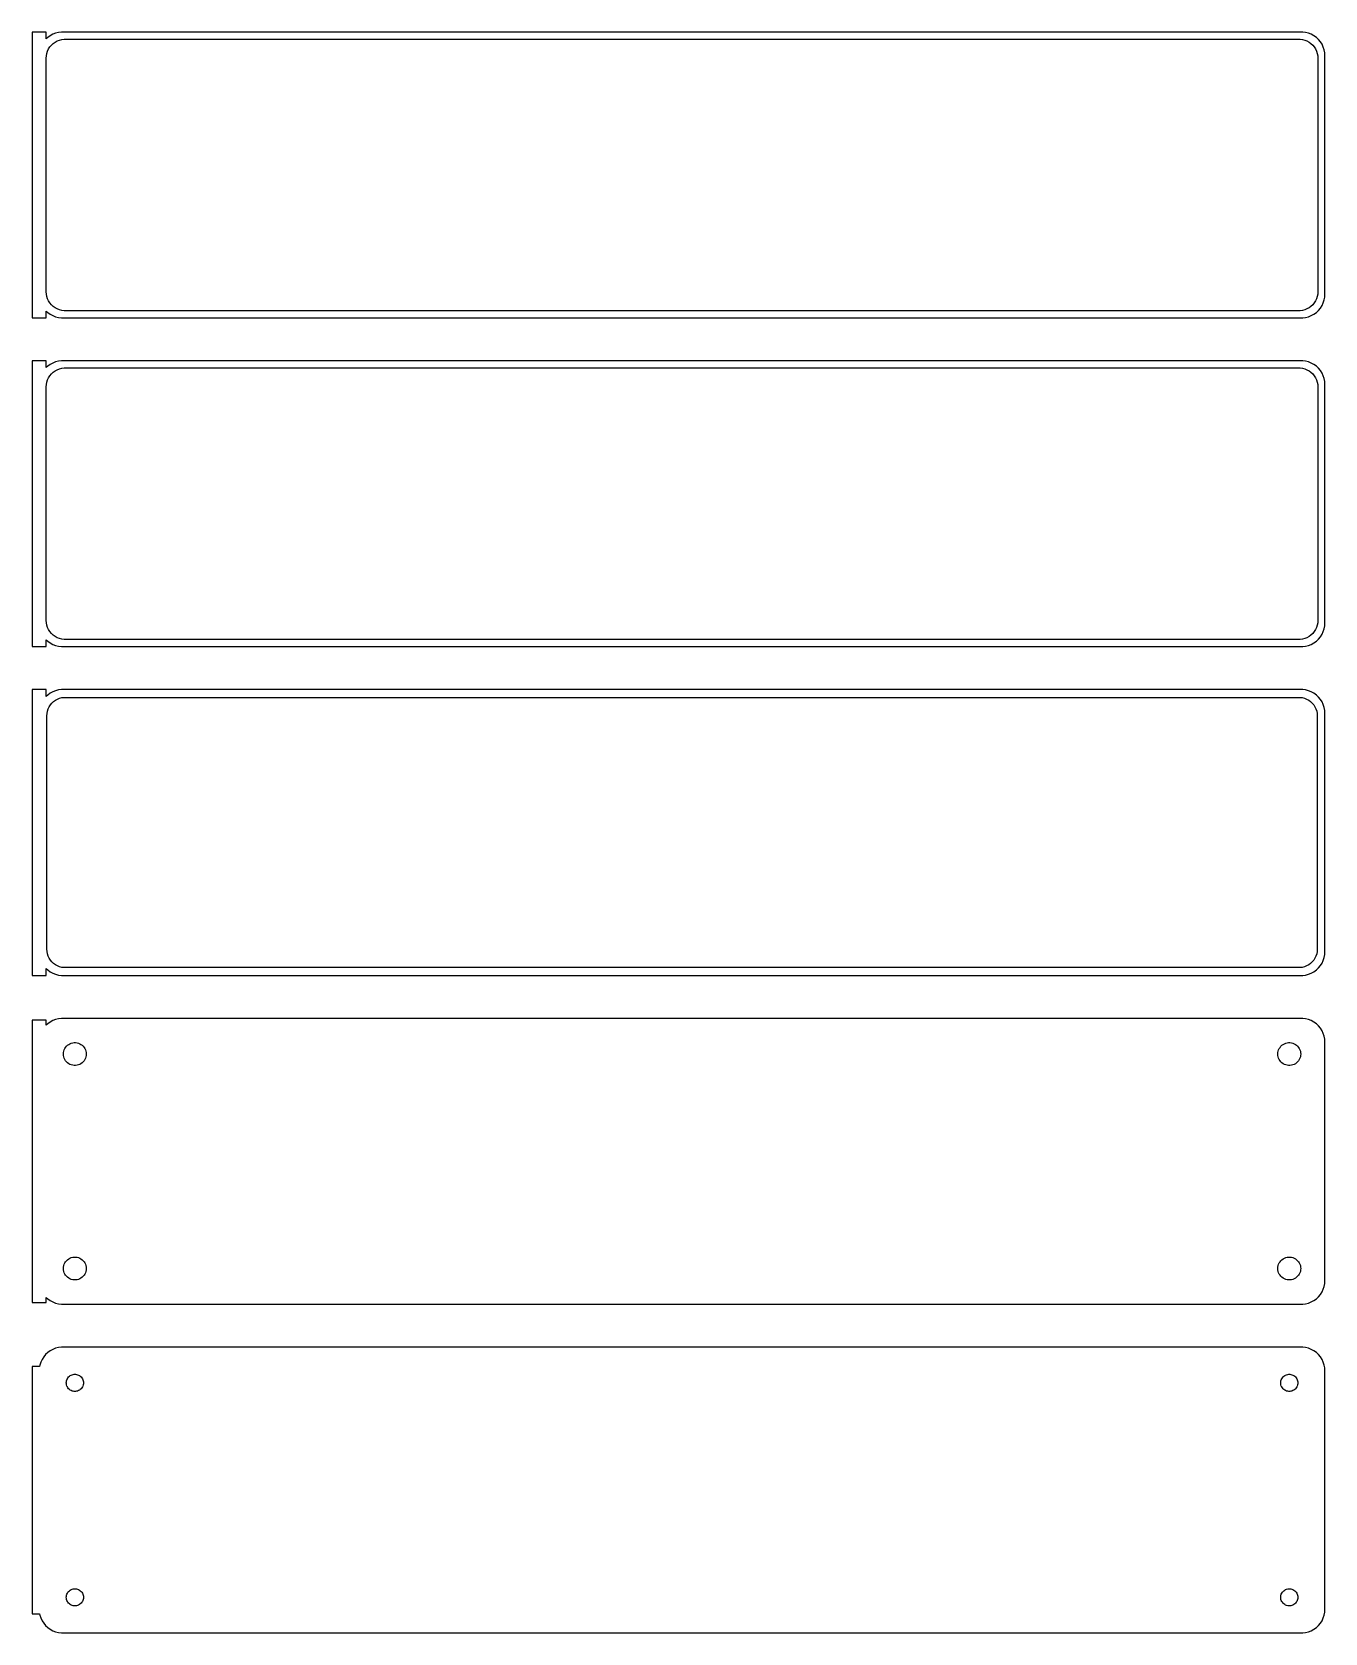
# Model space of a CAD drawing. Header units: metres. Extents: x -136 to 135, y 246 to 582.
import ezdxf

# ---------------------------------------------------------------- set-up
doc = ezdxf.new("R2010")
doc.units = ezdxf.units.M

msp = doc.modelspace()

# ---------------------------------------------------------------- linework, layer by layer
for p, q in [((-133.5, 581.99), (-136.5, 581.99)), ((-136.5, 581.99), (-136.5, 522.01)), ((-133.5, 580.559), (-133.5, 581.99)), ((-132.129, 581.524), (-132.679, 581.222)), ((-131.545, 581.755), (-132.129, 581.524)), ((-130.937, 581.911), (-131.545, 581.755)), ((-130.314, 581.99), (-130.937, 581.911)), ((130.314, 581.99), (-130.314, 581.99)), ((130.937, 581.911), (130.314, 581.99)), ((131.545, 581.755), (130.937, 581.911)), ((132.129, 581.524), (131.545, 581.755)), ((132.679, 581.222), (132.129, 581.524)), ((-133.187, 580.853), (-133.5, 580.559)), ((-133.374, 577.495), (-133.219, 577.972)), ((-133.219, 577.972), (-133.005, 578.427)), ((-132.679, 581.222), (-133.187, 580.853)), ((-133.005, 578.427), (-132.736, 578.851)), ((-132.736, 578.851), (-132.416, 579.238)), ((-132.416, 579.238), (-132.05, 579.582)), ((-132.05, 579.582), (-131.643, 579.877)), ((-131.643, 579.877), (-131.203, 580.119)), ((-131.203, 580.119), (-130.736, 580.304)), ((-130.736, 580.304), (-130.25, 580.429)), ((-130.25, 580.429), (-129.751, 580.492)), ((-129.751, 580.492), (129.751, 580.492)), ((129.751, 580.492), (130.25, 580.429)), ((130.25, 580.429), (130.736, 580.304)), ((130.736, 580.304), (131.203, 580.119)), ((131.203, 580.119), (131.643, 579.877)), ((131.643, 579.877), (132.05, 579.582)), ((132.05, 579.582), (132.416, 579.238)), ((132.416, 579.238), (132.736, 578.851)), ((133.187, 580.853), (132.679, 581.222)), ((132.736, 578.851), (133.005, 578.427)), ((133.005, 578.427), (133.219, 577.972)), ((133.645, 580.423), (133.187, 580.853)), ((133.219, 577.972), (133.374, 577.495)), ((134.045, 579.939), (133.645, 580.423)), ((134.382, 579.409), (134.045, 579.939)), ((134.649, 578.841), (134.382, 579.409)), ((134.843, 578.243), (134.649, 578.841)), ((134.961, 577.627), (134.843, 578.243)), ((-133.5, 576.5), (-133.468, 577.001)), ((-133.5, 527.5), (-133.5, 576.5)), ((-133.468, 577.001), (-133.374, 577.495)), ((133.374, 577.495), (133.468, 577.001)), ((133.468, 577.001), (133.5, 576.5)), ((133.5, 576.5), (133.5, 527.5)), ((135, 577), (134.961, 577.627)), ((135, 527), (135, 577)), ((-133.468, 526.999), (-133.5, 527.5)), ((133.5, 527.5), (133.468, 526.999)), ((-133.374, 526.505), (-133.468, 526.999)), ((-133.219, 526.028), (-133.374, 526.505)), ((-133.005, 525.573), (-133.219, 526.028)), ((-132.736, 525.149), (-133.005, 525.573)), ((-132.416, 524.762), (-132.736, 525.149)), ((-132.05, 524.418), (-132.416, 524.762)), ((-131.643, 524.123), (-132.05, 524.418)), ((132.05, 524.418), (131.643, 524.123)), ((132.416, 524.762), (132.05, 524.418)), ((132.736, 525.149), (132.416, 524.762)), ((133.005, 525.573), (132.736, 525.149)), ((133.219, 526.028), (133.005, 525.573)), ((133.374, 526.505), (133.219, 526.028)), ((133.468, 526.999), (133.374, 526.505)), ((134.045, 524.061), (134.382, 524.591)), ((134.382, 524.591), (134.649, 525.159)), ((134.649, 525.159), (134.843, 525.757)), ((134.843, 525.757), (134.961, 526.373)), ((134.961, 526.373), (135, 527)), ((-136.5, 522.01), (-133.5, 522.01)), ((-133.5, 523.441), (-133.187, 523.147)), ((-133.5, 522.01), (-133.5, 523.441)), ((-133.187, 523.147), (-132.679, 522.778)), ((-132.679, 522.778), (-132.129, 522.476)), ((-132.129, 522.476), (-131.545, 522.245)), ((-131.203, 523.881), (-131.643, 524.123)), ((-131.545, 522.245), (-130.937, 522.089)), ((-130.736, 523.696), (-131.203, 523.881)), ((-130.937, 522.089), (-130.314, 522.01)), ((-130.25, 523.571), (-130.736, 523.696)), ((-130.314, 522.01), (130.314, 522.01)), ((-129.751, 523.508), (-130.25, 523.571)), ((129.751, 523.508), (-129.751, 523.508)), ((130.25, 523.571), (129.751, 523.508)), ((130.736, 523.696), (130.25, 523.571)), ((130.314, 522.01), (130.937, 522.089)), ((131.203, 523.881), (130.736, 523.696)), ((130.937, 522.089), (131.545, 522.245)), ((131.643, 524.123), (131.203, 523.881)), ((131.545, 522.245), (132.129, 522.476)), ((132.129, 522.476), (132.679, 522.778)), ((132.679, 522.778), (133.187, 523.147)), ((133.187, 523.147), (133.645, 523.577)), ((133.645, 523.577), (134.045, 524.061)), ((-133.5, 512.99), (-136.5, 512.99)), ((-136.5, 512.99), (-136.5, 453.01)), ((-133.5, 511.559), (-133.5, 512.99)), ((-133.187, 511.853), (-133.5, 511.559)), ((-132.679, 512.222), (-133.187, 511.853)), ((-132.129, 512.524), (-132.679, 512.222)), ((-131.545, 512.755), (-132.129, 512.524)), ((-132.05, 510.582), (-131.643, 510.877)), ((-131.643, 510.877), (-131.203, 511.119)), ((-130.937, 512.911), (-131.545, 512.755)), ((-131.203, 511.119), (-130.736, 511.304)), ((-130.314, 512.99), (-130.937, 512.911)), ((-130.736, 511.304), (-130.25, 511.429)), ((130.314, 512.99), (-130.314, 512.99)), ((-130.25, 511.429), (-129.751, 511.492)), ((-129.751, 511.492), (129.751, 511.492)), ((129.751, 511.492), (130.25, 511.429)), ((130.25, 511.429), (130.736, 511.304)), ((130.937, 512.911), (130.314, 512.99)), ((130.736, 511.304), (131.203, 511.119)), ((131.545, 512.755), (130.937, 512.911)), ((131.203, 511.119), (131.643, 510.877)), ((132.129, 512.524), (131.545, 512.755)), ((131.643, 510.877), (132.05, 510.582)), ((132.679, 512.222), (132.129, 512.524)), ((133.187, 511.853), (132.679, 512.222)), ((133.645, 511.423), (133.187, 511.853)), ((134.045, 510.939), (133.645, 511.423)), ((134.382, 510.409), (134.045, 510.939)), ((-133.5, 507.5), (-133.468, 508.001)), ((-133.5, 458.5), (-133.5, 507.5)), ((-133.468, 508.001), (-133.374, 508.495)), ((-133.374, 508.495), (-133.219, 508.972)), ((-133.219, 508.972), (-133.005, 509.427)), ((-133.005, 509.427), (-132.736, 509.851)), ((-132.736, 509.851), (-132.416, 510.238)), ((-132.416, 510.238), (-132.05, 510.582)), ((132.05, 510.582), (132.416, 510.238)), ((132.416, 510.238), (132.736, 509.851)), ((132.736, 509.851), (133.005, 509.427)), ((133.005, 509.427), (133.219, 508.972)), ((133.219, 508.972), (133.374, 508.495)), ((133.374, 508.495), (133.468, 508.001)), ((133.468, 508.001), (133.5, 507.5)), ((133.5, 507.5), (133.5, 458.5)), ((134.649, 509.841), (134.382, 510.409)), ((134.843, 509.243), (134.649, 509.841)), ((134.961, 508.627), (134.843, 509.243)), ((135, 508), (134.961, 508.627)), ((135, 458), (135, 508)), ((-133.468, 457.999), (-133.5, 458.5)), ((-133.374, 457.505), (-133.468, 457.999)), ((-133.219, 457.028), (-133.374, 457.505)), ((-133.005, 456.573), (-133.219, 457.028)), ((133.219, 457.028), (133.005, 456.573)), ((133.374, 457.505), (133.219, 457.028)), ((133.468, 457.999), (133.374, 457.505)), ((133.5, 458.5), (133.468, 457.999)), ((134.843, 456.757), (134.961, 457.373)), ((134.961, 457.373), (135, 458)), ((-133.5, 454.441), (-133.187, 454.147)), ((-133.5, 453.01), (-133.5, 454.441)), ((-133.187, 454.147), (-132.679, 453.778)), ((-132.736, 456.149), (-133.005, 456.573)), ((-132.416, 455.762), (-132.736, 456.149)), ((-132.679, 453.778), (-132.129, 453.476)), ((-132.05, 455.418), (-132.416, 455.762)), ((-131.643, 455.123), (-132.05, 455.418)), ((-131.203, 454.881), (-131.643, 455.123)), ((-130.736, 454.696), (-131.203, 454.881)), ((-130.25, 454.571), (-130.736, 454.696)), ((-129.751, 454.508), (-130.25, 454.571)), ((129.751, 454.508), (-129.751, 454.508)), ((130.25, 454.571), (129.751, 454.508)), ((130.736, 454.696), (130.25, 454.571)), ((131.203, 454.881), (130.736, 454.696)), ((131.643, 455.123), (131.203, 454.881)), ((132.05, 455.418), (131.643, 455.123)), ((132.416, 455.762), (132.05, 455.418)), ((132.129, 453.476), (132.679, 453.778)), ((132.736, 456.149), (132.416, 455.762)), ((132.679, 453.778), (133.187, 454.147)), ((133.005, 456.573), (132.736, 456.149)), ((133.187, 454.147), (133.645, 454.577)), ((133.645, 454.577), (134.045, 455.061)), ((134.045, 455.061), (134.382, 455.591)), ((134.382, 455.591), (134.649, 456.159)), ((134.649, 456.159), (134.843, 456.757)), ((-136.5, 453.01), (-133.5, 453.01)), ((-132.129, 453.476), (-131.545, 453.245)), ((-131.545, 453.245), (-130.937, 453.089)), ((-130.937, 453.089), (-130.314, 453.01)), ((-130.314, 453.01), (130.314, 453.01)), ((130.314, 453.01), (130.937, 453.089)), ((130.937, 453.089), (131.545, 453.245)), ((131.545, 453.245), (132.129, 453.476)), ((-133.5, 443.99), (-136.5, 443.99)), ((-136.5, 443.99), (-136.5, 384.01)), ((-133.5, 442.559), (-133.5, 443.99)), ((-132.129, 443.524), (-132.679, 443.222)), ((-131.545, 443.755), (-132.129, 443.524)), ((-130.937, 443.911), (-131.545, 443.755)), ((-130.314, 443.99), (-130.937, 443.911)), ((130.314, 443.99), (-130.314, 443.99)), ((130.937, 443.911), (130.314, 443.99)), ((131.545, 443.755), (130.937, 443.911)), ((132.129, 443.524), (131.545, 443.755)), ((132.679, 443.222), (132.129, 443.524)), ((-133.187, 442.853), (-133.5, 442.559)), ((-132.679, 443.222), (-133.187, 442.853)), ((-133.101, 439.926), (-132.894, 440.366)), ((-132.894, 440.366), (-132.633, 440.776)), ((-132.633, 440.776), (-132.323, 441.151)), ((-132.323, 441.151), (-131.969, 441.484)), ((-131.969, 441.484), (-131.575, 441.77)), ((-131.575, 441.77), (-131.149, 442.004)), ((-131.149, 442.004), (-130.697, 442.183)), ((-130.697, 442.183), (-130.226, 442.304)), ((-130.226, 442.304), (-129.743, 442.365)), ((-129.743, 442.365), (129.743, 442.365)), ((129.743, 442.365), (130.226, 442.304)), ((130.226, 442.304), (130.697, 442.183)), ((130.697, 442.183), (131.149, 442.004)), ((131.149, 442.004), (131.575, 441.77)), ((131.575, 441.77), (131.969, 441.484)), ((131.969, 441.484), (132.323, 441.151)), ((132.323, 441.151), (132.633, 440.776)), ((132.633, 440.776), (132.894, 440.366)), ((133.187, 442.853), (132.679, 443.222)), ((132.894, 440.366), (133.101, 439.926)), ((133.645, 442.423), (133.187, 442.853)), ((134.045, 441.939), (133.645, 442.423)), ((134.382, 441.409), (134.045, 441.939)), ((134.649, 440.841), (134.382, 441.409)), ((134.843, 440.243), (134.649, 440.841)), ((134.961, 439.627), (134.843, 440.243)), ((-133.373, 438.5), (-133.342, 438.985)), ((-133.373, 389.5), (-133.373, 438.5)), ((-133.342, 438.985), (-133.251, 439.463)), ((-133.251, 439.463), (-133.101, 439.926)), ((133.101, 439.926), (133.251, 439.463)), ((133.251, 439.463), (133.342, 438.985)), ((133.342, 438.985), (133.373, 438.5)), ((133.373, 438.5), (133.373, 389.5)), ((135, 439), (134.961, 439.627)), ((135, 389), (135, 439)), ((-133.342, 389.015), (-133.373, 389.5)), ((-133.251, 388.537), (-133.342, 389.015)), ((-133.101, 388.074), (-133.251, 388.537)), ((-132.894, 387.634), (-133.101, 388.074)), ((-132.633, 387.224), (-132.894, 387.634)), ((-132.323, 386.849), (-132.633, 387.224)), ((-131.969, 386.516), (-132.323, 386.849)), ((-131.575, 386.23), (-131.969, 386.516)), ((131.969, 386.516), (131.575, 386.23)), ((132.323, 386.849), (131.969, 386.516)), ((132.633, 387.224), (132.323, 386.849)), ((132.894, 387.634), (132.633, 387.224)), ((133.101, 388.074), (132.894, 387.634)), ((133.251, 388.537), (133.101, 388.074)), ((133.342, 389.015), (133.251, 388.537)), ((133.373, 389.5), (133.342, 389.015)), ((134.045, 386.061), (134.382, 386.591)), ((134.382, 386.591), (134.649, 387.159)), ((134.649, 387.159), (134.843, 387.757)), ((134.843, 387.757), (134.961, 388.373)), ((134.961, 388.373), (135, 389)), ((-136.5, 384.01), (-133.5, 384.01)), ((-133.5, 385.441), (-133.187, 385.147)), ((-133.5, 384.01), (-133.5, 385.441)), ((-133.187, 385.147), (-132.679, 384.778)), ((-132.679, 384.778), (-132.129, 384.476)), ((-132.129, 384.476), (-131.545, 384.245)), ((-131.149, 385.996), (-131.575, 386.23)), ((-131.545, 384.245), (-130.937, 384.089)), ((-130.697, 385.817), (-131.149, 385.996)), ((-130.937, 384.089), (-130.314, 384.01)), ((-130.226, 385.696), (-130.697, 385.817)), ((-130.314, 384.01), (130.314, 384.01)), ((-129.743, 385.635), (-130.226, 385.696)), ((129.743, 385.635), (-129.743, 385.635)), ((130.226, 385.696), (129.743, 385.635)), ((130.697, 385.817), (130.226, 385.696)), ((130.314, 384.01), (130.937, 384.089)), ((131.149, 385.996), (130.697, 385.817)), ((130.937, 384.089), (131.545, 384.245)), ((131.575, 386.23), (131.149, 385.996)), ((131.545, 384.245), (132.129, 384.476)), ((132.129, 384.476), (132.679, 384.778)), ((132.679, 384.778), (133.187, 385.147)), ((133.187, 385.147), (133.645, 385.577)), ((133.645, 385.577), (134.045, 386.061)), ((-133.5, 374.615), (-136.5, 374.615)), ((-136.5, 374.615), (-136.5, 315.385)), ((-133.5, 373.559), (-133.5, 374.615)), ((-133.187, 373.853), (-133.5, 373.559)), ((-132.679, 374.222), (-133.187, 373.853)), ((-132.129, 374.524), (-132.679, 374.222)), ((-131.545, 374.755), (-132.129, 374.524)), ((-130.937, 374.911), (-131.545, 374.755)), ((-130.314, 374.99), (-130.937, 374.911)), ((130.314, 374.99), (-130.314, 374.99)), ((130.937, 374.911), (130.314, 374.99)), ((131.545, 374.755), (130.937, 374.911)), ((132.129, 374.524), (131.545, 374.755)), ((132.679, 374.222), (132.129, 374.524)), ((133.187, 373.853), (132.679, 374.222)), ((133.645, 373.423), (133.187, 373.853)), ((134.045, 372.939), (133.645, 373.423)), ((134.382, 372.409), (134.045, 372.939)), ((-128.786, 369.526), (-128.522, 369.672)), ((-128.522, 369.672), (-128.242, 369.783)), ((-128.242, 369.783), (-127.95, 369.857)), ((-127.95, 369.857), (-127.651, 369.895)), ((-127.651, 369.895), (-127.349, 369.895)), ((-127.349, 369.895), (-127.05, 369.857)), ((-127.05, 369.857), (-126.758, 369.783)), ((-126.758, 369.783), (-126.478, 369.672)), ((-126.478, 369.672), (-126.214, 369.526)), ((126.214, 369.526), (126.478, 369.672)), ((126.478, 369.672), (126.758, 369.783)), ((126.758, 369.783), (127.05, 369.857)), ((127.05, 369.857), (127.349, 369.895)), ((127.349, 369.895), (127.651, 369.895)), ((127.651, 369.895), (127.95, 369.857)), ((127.95, 369.857), (128.242, 369.783)), ((128.242, 369.783), (128.522, 369.672)), ((128.522, 369.672), (128.786, 369.526)), ((134.649, 371.841), (134.382, 372.409)), ((134.843, 371.243), (134.649, 371.841)), ((134.961, 370.627), (134.843, 371.243)), ((135, 370), (134.961, 370.627)), ((135, 320), (135, 370)), ((-129.9, 367.5), (-129.881, 367.801)), ((-129.881, 367.199), (-129.9, 367.5)), ((-129.881, 367.801), (-129.825, 368.097)), ((-129.825, 366.903), (-129.881, 367.199)), ((-129.825, 368.097), (-129.731, 368.383)), ((-129.731, 366.617), (-129.825, 366.903)), ((-129.731, 368.383), (-129.603, 368.656)), ((-129.603, 366.344), (-129.731, 366.617)), ((-129.603, 368.656), (-129.442, 368.911)), ((-129.442, 366.089), (-129.603, 366.344)), ((-129.442, 368.911), (-129.25, 369.143)), ((-129.25, 369.143), (-129.03, 369.349)), ((-129.03, 369.349), (-128.786, 369.526)), ((-126.214, 369.526), (-125.97, 369.349)), ((-125.97, 369.349), (-125.75, 369.143)), ((-125.75, 369.143), (-125.558, 368.911)), ((-125.558, 368.911), (-125.397, 368.656)), ((-125.397, 366.344), (-125.558, 366.089)), ((-125.397, 368.656), (-125.269, 368.383)), ((-125.269, 366.617), (-125.397, 366.344)), ((-125.269, 368.383), (-125.175, 368.097)), ((-125.175, 366.903), (-125.269, 366.617)), ((-125.175, 368.097), (-125.119, 367.801)), ((-125.119, 367.199), (-125.175, 366.903)), ((-125.119, 367.801), (-125.1, 367.5)), ((-125.1, 367.5), (-125.119, 367.199)), ((125.1, 367.5), (125.119, 367.801)), ((125.119, 367.199), (125.1, 367.5)), ((125.119, 367.801), (125.175, 368.097)), ((125.175, 366.903), (125.119, 367.199)), ((125.175, 368.097), (125.269, 368.383)), ((125.269, 366.617), (125.175, 366.903)), ((125.269, 368.383), (125.397, 368.656)), ((125.397, 366.344), (125.269, 366.617)), ((125.397, 368.656), (125.558, 368.911)), ((125.558, 366.089), (125.397, 366.344)), ((125.558, 368.911), (125.75, 369.143)), ((125.75, 369.143), (125.97, 369.349)), ((125.97, 369.349), (126.214, 369.526)), ((128.786, 369.526), (129.03, 369.349)), ((129.03, 369.349), (129.25, 369.143)), ((129.25, 369.143), (129.442, 368.911)), ((129.442, 368.911), (129.603, 368.656)), ((129.603, 366.344), (129.442, 366.089)), ((129.603, 368.656), (129.731, 368.383)), ((129.731, 366.617), (129.603, 366.344)), ((129.731, 368.383), (129.825, 368.097)), ((129.825, 366.903), (129.731, 366.617)), ((129.825, 368.097), (129.881, 367.801)), ((129.881, 367.199), (129.825, 366.903)), ((129.881, 367.801), (129.9, 367.5)), ((129.9, 367.5), (129.881, 367.199)), ((-129.25, 365.857), (-129.442, 366.089)), ((-129.03, 365.651), (-129.25, 365.857)), ((-128.786, 365.474), (-129.03, 365.651)), ((-128.522, 365.328), (-128.786, 365.474)), ((-128.242, 365.217), (-128.522, 365.328)), ((-127.95, 365.143), (-128.242, 365.217)), ((-127.651, 365.105), (-127.95, 365.143)), ((-127.349, 365.105), (-127.651, 365.105)), ((-127.05, 365.143), (-127.349, 365.105)), ((-126.758, 365.217), (-127.05, 365.143)), ((-126.478, 365.328), (-126.758, 365.217)), ((-126.214, 365.474), (-126.478, 365.328)), ((-125.97, 365.651), (-126.214, 365.474)), ((-125.75, 365.857), (-125.97, 365.651)), ((-125.558, 366.089), (-125.75, 365.857)), ((125.75, 365.857), (125.558, 366.089)), ((125.97, 365.651), (125.75, 365.857)), ((126.214, 365.474), (125.97, 365.651)), ((126.478, 365.328), (126.214, 365.474)), ((126.758, 365.217), (126.478, 365.328)), ((127.05, 365.143), (126.758, 365.217)), ((127.349, 365.105), (127.05, 365.143)), ((127.651, 365.105), (127.349, 365.105)), ((127.95, 365.143), (127.651, 365.105)), ((128.242, 365.217), (127.95, 365.143)), ((128.522, 365.328), (128.242, 365.217)), ((128.786, 365.474), (128.522, 365.328)), ((129.03, 365.651), (128.786, 365.474)), ((129.25, 365.857), (129.03, 365.651)), ((129.442, 366.089), (129.25, 365.857)), ((-129.9, 322.5), (-129.881, 322.801)), ((-129.881, 322.801), (-129.825, 323.097)), ((-129.825, 323.097), (-129.731, 323.383)), ((-129.731, 323.383), (-129.603, 323.656)), ((-129.603, 323.656), (-129.442, 323.911)), ((-129.442, 323.911), (-129.25, 324.143)), ((-129.25, 324.143), (-129.03, 324.349)), ((-129.03, 324.349), (-128.786, 324.526)), ((-128.786, 324.526), (-128.522, 324.672)), ((-128.522, 324.672), (-128.242, 324.783)), ((-128.242, 324.783), (-127.95, 324.857)), ((-127.95, 324.857), (-127.651, 324.895)), ((-127.651, 324.895), (-127.349, 324.895)), ((-127.349, 324.895), (-127.05, 324.857)), ((-127.05, 324.857), (-126.758, 324.783)), ((-126.758, 324.783), (-126.478, 324.672)), ((-126.478, 324.672), (-126.214, 324.526)), ((-126.214, 324.526), (-125.97, 324.349)), ((-125.97, 324.349), (-125.75, 324.143)), ((-125.75, 324.143), (-125.558, 323.911)), ((-125.558, 323.911), (-125.397, 323.656)), ((-125.397, 323.656), (-125.269, 323.383)), ((-125.269, 323.383), (-125.175, 323.097)), ((-125.175, 323.097), (-125.119, 322.801)), ((-125.119, 322.801), (-125.1, 322.5)), ((125.1, 322.5), (125.119, 322.801)), ((125.119, 322.801), (125.175, 323.097)), ((125.175, 323.097), (125.269, 323.383)), ((125.269, 323.383), (125.397, 323.656)), ((125.397, 323.656), (125.558, 323.911)), ((125.558, 323.911), (125.75, 324.143)), ((125.75, 324.143), (125.97, 324.349)), ((125.97, 324.349), (126.214, 324.526)), ((126.214, 324.526), (126.478, 324.672)), ((126.478, 324.672), (126.758, 324.783)), ((126.758, 324.783), (127.05, 324.857)), ((127.05, 324.857), (127.349, 324.895)), ((127.349, 324.895), (127.651, 324.895)), ((127.651, 324.895), (127.95, 324.857)), ((127.95, 324.857), (128.242, 324.783)), ((128.242, 324.783), (128.522, 324.672)), ((128.522, 324.672), (128.786, 324.526)), ((128.786, 324.526), (129.03, 324.349)), ((129.03, 324.349), (129.25, 324.143)), ((129.25, 324.143), (129.442, 323.911)), ((129.442, 323.911), (129.603, 323.656)), ((129.603, 323.656), (129.731, 323.383)), ((129.731, 323.383), (129.825, 323.097)), ((129.825, 323.097), (129.881, 322.801)), ((129.881, 322.801), (129.9, 322.5)), ((-129.881, 322.199), (-129.9, 322.5)), ((-129.825, 321.903), (-129.881, 322.199)), ((-129.731, 321.617), (-129.825, 321.903)), ((-129.603, 321.344), (-129.731, 321.617)), ((-129.442, 321.089), (-129.603, 321.344)), ((-129.25, 320.857), (-129.442, 321.089)), ((-129.03, 320.651), (-129.25, 320.857)), ((-128.786, 320.474), (-129.03, 320.651)), ((-128.522, 320.328), (-128.786, 320.474)), ((-128.242, 320.217), (-128.522, 320.328)), ((-127.95, 320.143), (-128.242, 320.217)), ((-127.651, 320.105), (-127.95, 320.143)), ((-127.349, 320.105), (-127.651, 320.105)), ((-127.05, 320.143), (-127.349, 320.105)), ((-126.758, 320.217), (-127.05, 320.143)), ((-126.478, 320.328), (-126.758, 320.217)), ((-126.214, 320.474), (-126.478, 320.328)), ((-125.97, 320.651), (-126.214, 320.474)), ((-125.75, 320.857), (-125.97, 320.651)), ((-125.558, 321.089), (-125.75, 320.857)), ((-125.397, 321.344), (-125.558, 321.089)), ((-125.269, 321.617), (-125.397, 321.344)), ((-125.175, 321.903), (-125.269, 321.617)), ((-125.119, 322.199), (-125.175, 321.903)), ((-125.1, 322.5), (-125.119, 322.199)), ((125.119, 322.199), (125.1, 322.5)), ((125.175, 321.903), (125.119, 322.199)), ((125.269, 321.617), (125.175, 321.903)), ((125.397, 321.344), (125.269, 321.617)), ((125.558, 321.089), (125.397, 321.344)), ((125.75, 320.857), (125.558, 321.089)), ((125.97, 320.651), (125.75, 320.857)), ((126.214, 320.474), (125.97, 320.651)), ((126.478, 320.328), (126.214, 320.474)), ((126.758, 320.217), (126.478, 320.328)), ((127.05, 320.143), (126.758, 320.217)), ((127.349, 320.105), (127.05, 320.143)), ((127.651, 320.105), (127.349, 320.105)), ((127.95, 320.143), (127.651, 320.105)), ((128.242, 320.217), (127.95, 320.143)), ((128.522, 320.328), (128.242, 320.217)), ((128.786, 320.474), (128.522, 320.328)), ((129.03, 320.651), (128.786, 320.474)), ((129.25, 320.857), (129.03, 320.651)), ((129.442, 321.089), (129.25, 320.857)), ((129.603, 321.344), (129.442, 321.089)), ((129.731, 321.617), (129.603, 321.344)), ((129.825, 321.903), (129.731, 321.617)), ((129.881, 322.199), (129.825, 321.903)), ((129.9, 322.5), (129.881, 322.199)), ((134.843, 318.757), (134.961, 319.373)), ((134.961, 319.373), (135, 320)), ((-133.5, 315.385), (-133.5, 316.441)), ((-133.5, 316.441), (-133.187, 316.147)), ((-133.187, 316.147), (-132.679, 315.778)), ((132.679, 315.778), (133.187, 316.147)), ((133.187, 316.147), (133.645, 316.577)), ((133.645, 316.577), (134.045, 317.061)), ((134.045, 317.061), (134.382, 317.591)), ((134.382, 317.591), (134.649, 318.159)), ((134.649, 318.159), (134.843, 318.757)), ((-136.5, 315.385), (-133.5, 315.385)), ((-132.679, 315.778), (-132.129, 315.476)), ((-132.129, 315.476), (-131.545, 315.245)), ((-131.545, 315.245), (-130.937, 315.089)), ((-130.937, 315.089), (-130.314, 315.01)), ((-130.314, 315.01), (130.314, 315.01)), ((130.314, 315.01), (130.937, 315.089)), ((130.937, 315.089), (131.545, 315.245)), ((131.545, 315.245), (132.129, 315.476)), ((132.129, 315.476), (132.679, 315.778)), ((-131.545, 305.755), (-132.129, 305.524)), ((-130.937, 305.911), (-131.545, 305.755)), ((-130.314, 305.99), (-130.937, 305.911)), ((130.314, 305.99), (-130.314, 305.99)), ((130.937, 305.911), (130.314, 305.99)), ((131.545, 305.755), (130.937, 305.911)), ((132.129, 305.524), (131.545, 305.755)), ((-134.649, 302.841), (-134.843, 302.243)), ((-134.382, 303.409), (-134.649, 302.841)), ((-134.045, 303.939), (-134.382, 303.409)), ((-133.645, 304.423), (-134.045, 303.939)), ((-133.187, 304.853), (-133.645, 304.423)), ((-132.679, 305.222), (-133.187, 304.853)), ((-132.129, 305.524), (-132.679, 305.222)), ((132.679, 305.222), (132.129, 305.524)), ((133.187, 304.853), (132.679, 305.222)), ((133.645, 304.423), (133.187, 304.853)), ((134.045, 303.939), (133.645, 304.423)), ((134.382, 303.409), (134.045, 303.939)), ((134.649, 302.841), (134.382, 303.409)), ((134.843, 302.243), (134.649, 302.841)), ((-134.9, 301.944), (-136.5, 301.944)), ((-136.5, 301.944), (-136.5, 250.056)), ((-134.843, 302.243), (-134.9, 301.944)), ((-129.243, 298.948), (-129.174, 299.163)), ((-129.174, 299.163), (-129.077, 299.367)), ((-129.077, 299.367), (-128.956, 299.558)), ((-128.956, 299.558), (-128.812, 299.732)), ((-128.812, 299.732), (-128.647, 299.887)), ((-128.647, 299.887), (-128.464, 300.02)), ((-128.464, 300.02), (-128.266, 300.129)), ((-128.266, 300.129), (-128.056, 300.212)), ((-128.056, 300.212), (-127.837, 300.268)), ((-127.837, 300.268), (-127.613, 300.296)), ((-127.613, 300.296), (-127.387, 300.296)), ((-127.387, 300.296), (-127.163, 300.268)), ((-127.163, 300.268), (-126.944, 300.212)), ((-126.944, 300.212), (-126.734, 300.129)), ((-126.734, 300.129), (-126.536, 300.02)), ((-126.536, 300.02), (-126.353, 299.887)), ((-126.353, 299.887), (-126.188, 299.732)), ((-126.188, 299.732), (-126.044, 299.558)), ((-126.044, 299.558), (-125.923, 299.367)), ((-125.923, 299.367), (-125.826, 299.163)), ((-125.826, 299.163), (-125.757, 298.948)), ((125.757, 298.948), (125.826, 299.163)), ((125.826, 299.163), (125.923, 299.367)), ((125.923, 299.367), (126.044, 299.558)), ((126.044, 299.558), (126.188, 299.732)), ((126.188, 299.732), (126.353, 299.887)), ((126.353, 299.887), (126.536, 300.02)), ((126.536, 300.02), (126.734, 300.129)), ((126.734, 300.129), (126.944, 300.212)), ((126.944, 300.212), (127.163, 300.268)), ((127.163, 300.268), (127.387, 300.296)), ((127.387, 300.296), (127.613, 300.296)), ((127.613, 300.296), (127.837, 300.268)), ((127.837, 300.268), (128.056, 300.212)), ((128.056, 300.212), (128.266, 300.129)), ((128.266, 300.129), (128.464, 300.02)), ((128.464, 300.02), (128.647, 299.887)), ((128.647, 299.887), (128.812, 299.732)), ((128.812, 299.732), (128.956, 299.558)), ((128.956, 299.558), (129.077, 299.367)), ((129.077, 299.367), (129.174, 299.163)), ((129.174, 299.163), (129.243, 298.948)), ((134.961, 301.627), (134.843, 302.243)), ((135, 301), (134.961, 301.627)), ((135, 251), (135, 301)), ((-129.3, 298.5), (-129.286, 298.726)), ((-129.286, 298.274), (-129.3, 298.5)), ((-129.286, 298.726), (-129.243, 298.948)), ((-129.243, 298.052), (-129.286, 298.274)), ((-129.174, 297.837), (-129.243, 298.052)), ((-129.077, 297.633), (-129.174, 297.837)), ((-128.956, 297.442), (-129.077, 297.633)), ((-128.812, 297.268), (-128.956, 297.442)), ((-128.647, 297.113), (-128.812, 297.268)), ((-128.464, 296.98), (-128.647, 297.113)), ((-128.266, 296.871), (-128.464, 296.98)), ((-128.056, 296.788), (-128.266, 296.871)), ((-127.837, 296.732), (-128.056, 296.788)), ((-127.613, 296.704), (-127.837, 296.732)), ((-127.387, 296.704), (-127.613, 296.704)), ((-127.163, 296.732), (-127.387, 296.704)), ((-126.944, 296.788), (-127.163, 296.732)), ((-126.734, 296.871), (-126.944, 296.788)), ((-126.536, 296.98), (-126.734, 296.871)), ((-126.353, 297.113), (-126.536, 296.98)), ((-126.188, 297.268), (-126.353, 297.113)), ((-126.044, 297.442), (-126.188, 297.268)), ((-125.923, 297.633), (-126.044, 297.442)), ((-125.826, 297.837), (-125.923, 297.633)), ((-125.757, 298.052), (-125.826, 297.837)), ((-125.757, 298.948), (-125.714, 298.726)), ((-125.714, 298.274), (-125.757, 298.052)), ((-125.714, 298.726), (-125.7, 298.5)), ((-125.7, 298.5), (-125.714, 298.274)), ((125.7, 298.5), (125.714, 298.726)), ((125.714, 298.274), (125.7, 298.5)), ((125.714, 298.726), (125.757, 298.948)), ((125.757, 298.052), (125.714, 298.274)), ((125.826, 297.837), (125.757, 298.052)), ((125.923, 297.633), (125.826, 297.837)), ((126.044, 297.442), (125.923, 297.633)), ((126.188, 297.268), (126.044, 297.442)), ((126.353, 297.113), (126.188, 297.268)), ((126.536, 296.98), (126.353, 297.113)), ((126.734, 296.871), (126.536, 296.98)), ((126.944, 296.788), (126.734, 296.871)), ((127.163, 296.732), (126.944, 296.788)), ((127.387, 296.704), (127.163, 296.732)), ((127.613, 296.704), (127.387, 296.704)), ((127.837, 296.732), (127.613, 296.704)), ((128.056, 296.788), (127.837, 296.732)), ((128.266, 296.871), (128.056, 296.788)), ((128.464, 296.98), (128.266, 296.871)), ((128.647, 297.113), (128.464, 296.98)), ((128.812, 297.268), (128.647, 297.113)), ((128.956, 297.442), (128.812, 297.268)), ((129.077, 297.633), (128.956, 297.442)), ((129.174, 297.837), (129.077, 297.633)), ((129.243, 298.052), (129.174, 297.837)), ((129.243, 298.948), (129.286, 298.726)), ((129.286, 298.274), (129.243, 298.052)), ((129.286, 298.726), (129.3, 298.5)), ((129.3, 298.5), (129.286, 298.274)), ((-129.3, 253.5), (-129.286, 253.726)), ((-129.286, 253.274), (-129.3, 253.5)), ((-129.286, 253.726), (-129.243, 253.948)), ((-129.243, 253.052), (-129.286, 253.274)), ((-129.243, 253.948), (-129.174, 254.163)), ((-129.174, 252.837), (-129.243, 253.052)), ((-129.174, 254.163), (-129.077, 254.367)), ((-129.077, 252.633), (-129.174, 252.837)), ((-129.077, 254.367), (-128.956, 254.558)), ((-128.956, 252.442), (-129.077, 252.633)), ((-128.956, 254.558), (-128.812, 254.732)), ((-128.812, 252.268), (-128.956, 252.442)), ((-128.812, 254.732), (-128.647, 254.887)), ((-128.647, 252.113), (-128.812, 252.268)), ((-128.647, 254.887), (-128.464, 255.02)), ((-128.464, 251.98), (-128.647, 252.113)), ((-128.464, 255.02), (-128.266, 255.129)), ((-128.266, 255.129), (-128.056, 255.212)), ((-128.056, 255.212), (-127.837, 255.268)), ((-127.837, 255.268), (-127.613, 255.296)), ((-127.613, 255.296), (-127.387, 255.296)), ((-127.387, 255.296), (-127.163, 255.268)), ((-127.163, 255.268), (-126.944, 255.212)), ((-126.944, 255.212), (-126.734, 255.129)), ((-126.734, 255.129), (-126.536, 255.02)), ((-126.536, 255.02), (-126.353, 254.887)), ((-126.353, 252.113), (-126.536, 251.98)), ((-126.353, 254.887), (-126.188, 254.732)), ((-126.188, 252.268), (-126.353, 252.113)), ((-126.188, 254.732), (-126.044, 254.558)), ((-126.044, 252.442), (-126.188, 252.268)), ((-126.044, 254.558), (-125.923, 254.367)), ((-125.923, 252.633), (-126.044, 252.442)), ((-125.923, 254.367), (-125.826, 254.163)), ((-125.826, 252.837), (-125.923, 252.633)), ((-125.826, 254.163), (-125.757, 253.948)), ((-125.757, 253.052), (-125.826, 252.837)), ((-125.757, 253.948), (-125.714, 253.726)), ((-125.714, 253.274), (-125.757, 253.052)), ((-125.714, 253.726), (-125.7, 253.5)), ((-125.7, 253.5), (-125.714, 253.274)), ((125.7, 253.5), (125.714, 253.726)), ((125.714, 253.274), (125.7, 253.5)), ((125.714, 253.726), (125.757, 253.948)), ((125.757, 253.052), (125.714, 253.274)), ((125.757, 253.948), (125.826, 254.163)), ((125.826, 252.837), (125.757, 253.052)), ((125.826, 254.163), (125.923, 254.367)), ((125.923, 252.633), (125.826, 252.837)), ((125.923, 254.367), (126.044, 254.558)), ((126.044, 252.442), (125.923, 252.633)), ((126.044, 254.558), (126.188, 254.732)), ((126.188, 252.268), (126.044, 252.442)), ((126.188, 254.732), (126.353, 254.887)), ((126.353, 252.113), (126.188, 252.268)), ((126.353, 254.887), (126.536, 255.02)), ((126.536, 251.98), (126.353, 252.113)), ((126.536, 255.02), (126.734, 255.129)), ((126.734, 255.129), (126.944, 255.212)), ((126.944, 255.212), (127.163, 255.268)), ((127.163, 255.268), (127.387, 255.296)), ((127.387, 255.296), (127.613, 255.296)), ((127.613, 255.296), (127.837, 255.268)), ((127.837, 255.268), (128.056, 255.212)), ((128.056, 255.212), (128.266, 255.129)), ((128.266, 255.129), (128.464, 255.02)), ((128.464, 255.02), (128.647, 254.887)), ((128.647, 252.113), (128.464, 251.98)), ((128.647, 254.887), (128.812, 254.732)), ((128.812, 252.268), (128.647, 252.113)), ((128.812, 254.732), (128.956, 254.558)), ((128.956, 252.442), (128.812, 252.268)), ((128.956, 254.558), (129.077, 254.367)), ((129.077, 252.633), (128.956, 252.442)), ((129.077, 254.367), (129.174, 254.163)), ((129.174, 252.837), (129.077, 252.633)), ((129.174, 254.163), (129.243, 253.948)), ((129.243, 253.052), (129.174, 252.837)), ((129.243, 253.948), (129.286, 253.726)), ((129.286, 253.274), (129.243, 253.052)), ((129.286, 253.726), (129.3, 253.5)), ((129.3, 253.5), (129.286, 253.274)), ((-136.5, 250.056), (-134.9, 250.056)), ((-134.9, 250.056), (-134.843, 249.757)), ((-134.843, 249.757), (-134.649, 249.159)), ((-134.649, 249.159), (-134.382, 248.591)), ((-128.266, 251.871), (-128.464, 251.98)), ((-128.056, 251.788), (-128.266, 251.871)), ((-127.837, 251.732), (-128.056, 251.788)), ((-127.613, 251.704), (-127.837, 251.732)), ((-127.387, 251.704), (-127.613, 251.704)), ((-127.163, 251.732), (-127.387, 251.704)), ((-126.944, 251.788), (-127.163, 251.732)), ((-126.734, 251.871), (-126.944, 251.788)), ((-126.536, 251.98), (-126.734, 251.871)), ((126.734, 251.871), (126.536, 251.98)), ((126.944, 251.788), (126.734, 251.871)), ((127.163, 251.732), (126.944, 251.788)), ((127.387, 251.704), (127.163, 251.732)), ((127.613, 251.704), (127.387, 251.704)), ((127.837, 251.732), (127.613, 251.704)), ((128.056, 251.788), (127.837, 251.732)), ((128.266, 251.871), (128.056, 251.788)), ((128.464, 251.98), (128.266, 251.871)), ((134.382, 248.591), (134.649, 249.159)), ((134.649, 249.159), (134.843, 249.757)), ((134.843, 249.757), (134.961, 250.373)), ((134.961, 250.373), (135, 251)), ((-134.382, 248.591), (-134.045, 248.061)), ((-134.045, 248.061), (-133.645, 247.577)), ((-133.645, 247.577), (-133.187, 247.147)), ((-133.187, 247.147), (-132.679, 246.778)), ((-132.679, 246.778), (-132.129, 246.476)), ((-132.129, 246.476), (-131.545, 246.245)), ((-131.545, 246.245), (-130.937, 246.089)), ((-130.937, 246.089), (-130.314, 246.01)), ((-130.314, 246.01), (130.314, 246.01)), ((130.314, 246.01), (130.937, 246.089)), ((130.937, 246.089), (131.545, 246.245)), ((131.545, 246.245), (132.129, 246.476)), ((132.129, 246.476), (132.679, 246.778)), ((132.679, 246.778), (133.187, 247.147)), ((133.187, 247.147), (133.645, 247.577)), ((133.645, 247.577), (134.045, 248.061)), ((134.045, 248.061), (134.382, 248.591))]:
    msp.add_line(p, q)

doc.saveas('drawing.dxf')
